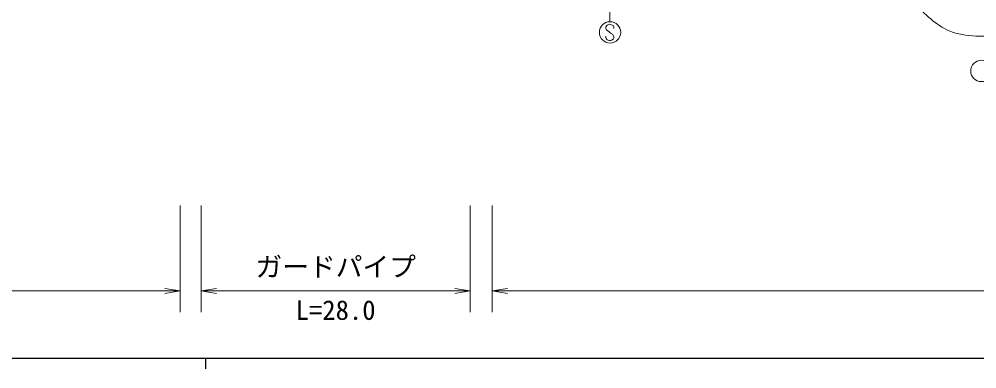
# Model space of a CAD drawing. Units: millimetres, scale not verified. Extents: x 40000 to 680000, y 20000 to 380000.
# Drawn here: x 250554 to 340163, y 204000 to 236780 of the extents above; entities that cross this region are included whole.
import ezdxf
from ezdxf.enums import TextEntityAlignment as Align

# ---------------------------------------------------------------- set-up
doc = ezdxf.new("R2010")
doc.units = ezdxf.units.MM
doc.header["$LTSCALE"] = 1000
for name, color, linetype, lineweight in [('M-BGD', 7, 'Continuous', 13), ('M-STR-STR3', 7, 'Continuous', 13), ('M-STR-STRC', 7, 'Continuous', 13), ('M-TTL-BAND', 7, 'Continuous', 25)]:
    doc.layers.add(name, color=color, linetype=linetype, lineweight=lineweight)
doc.styles.add('ＭＳ ゴシック', font='')
doc.styles.get('ＭＳ ゴシック').set_extended_font_data('MS Gothic')

# ---------------------------------------------------------------- blocks, each defined once
blk = doc.blocks.new('open_arrow')
at = {"color": 0, "linetype": 'Continuous', "lineweight": -2}
blk.add_lwpolyline([(7.5, 1.25), (0, 0), (7.5, -1.25)], dxfattribs=at)

msp = doc.modelspace()

# ---------------------------------------------------------------- linework, layer by layer
at = {"layer": 'M-BGD'}
msp.add_open_spline([(326370, 248377), (327370, 246822), (328369, 245267), (329460, 243804), (330911, 241858), (332522, 240073), (334284, 238275), (335289, 237248), (336343, 236217), (337577, 235687), (339123, 235022), (340951, 235143), (342812, 235334), (344555, 235513), (346327, 235754), (347518, 236746), (348531, 237589), (349123, 238974), (349753, 240275), (350340, 241488), (350960, 242627), (352164, 243333), (352703, 243649), (353359, 243879), (353870, 243686), (354261, 243539), (354567, 243146), (354811, 242745), (355078, 242308), (355272, 241861), (355576, 241510), (356062, 240950), (356828, 240637), (357576, 240334), (359134, 239701), (360608, 239113), (362164, 238804), (363566, 238527), (365034, 238477), (366516, 238569), (367179, 238611), (367845, 238680), (368457, 238393), (368784, 238239), (369096, 237984), (369222, 237687), (369463, 237119), (369025, 236398), (368575, 235805), (368048, 235110), (367505, 234590), (367281, 233864), (367066, 233164), (367147, 232272), (367516, 231629), (368054, 230693), (369200, 230285), (370340, 229982), (375291, 228663), (380119, 229319), (384515, 230805), (385915, 231279), (387271, 231836), (388666, 232599), (389822, 233231), (391003, 234004), (392207, 233826), (393148, 233687), (394102, 232967), (394573, 232100), (395025, 231269), (395034, 230302), (395044, 229335)], degree=3, knots=[0, 0, 0, 0, 1, 1, 1, 2, 2, 2, 3, 3, 3, 4, 4, 4, 5, 5, 5, 6, 6, 6, 7, 7, 7, 8, 8, 8, 9, 9, 9, 10, 10, 10, 11, 11, 11, 12, 12, 12, 13, 13, 13, 14, 14, 14, 15, 15, 15, 16, 16, 16, 17, 17, 17, 18, 18, 18, 19, 19, 19, 20, 20, 20, 21, 21, 21, 22, 22, 22, 23, 23, 23, 24, 24, 24, 24], dxfattribs=at)
at = {"layer": 'M-STR-STR3'}
for p, q in [((265623, 219306), (265624, 209306)), ((267585, 219307), (267586, 209307)), ((292759, 219307), (292760, 209307)), ((294808, 219307), (294808, 209307)), ((265624, 211306), (71817, 211303)), ((267586, 211307), (292759, 211307)), ((294808, 211307), (444223, 211309))]:
    msp.add_line(p, q, dxfattribs=at)
at = {"layer": 'M-STR-STRC'}
for p, q in [((305815, 260971), (305815, 236532)), ((305564, 236229), (305440, 236045)), ((305440, 236045), (305443, 235913)), ((305443, 235913), (305506, 235784)), ((305506, 235784), (305762, 235602)), ((305756, 236295), (305564, 236229)), ((305878, 236292), (305756, 236295)), ((306128, 236174), (305878, 236292)), ((306191, 236042), (306128, 236174)), ((306191, 235913), (306191, 236042)), ((305443, 235065), (305440, 235186)), ((305483, 234962), (305443, 235065)), ((305567, 234852), (305483, 234962)), ((305754, 234791), (305567, 234852)), ((305888, 234791), (305754, 234791)), ((305762, 235602), (305891, 235471)), ((305988, 234820), (305888, 234791)), ((305891, 235471), (306070, 235355)), ((306130, 234912), (305988, 234820)), ((306070, 235355), (306196, 235155)), ((306191, 235044), (306130, 234912)), ((306196, 235155), (306191, 235044))]:
    msp.add_line(p, q, dxfattribs=at)
for centre in [(305848, 235532), (340585, 231929)]:
    msp.add_circle(centre, 1000, dxfattribs=at)
at = {"layer": 'M-TTL-BAND'}
for p, q in [((40000, 205000), (579000, 205000)), ((268000, 205000), (268000, 204000))]:
    msp.add_line(p, q, dxfattribs=at)

# ---------------------------------------------------------------- block references
at = {"layer": 'M-STR-STR3', "xscale": 193, "yscale": 193, "rotation": 180}
for p in [(265624, 211306), (292759, 211307)]:
    msp.add_blockref('open_arrow', p, dxfattribs=at)
at = {"layer": 'M-STR-STR3', "xscale": 193, "yscale": 193}
for p in [(267586, 211307), (294808, 211307)]:
    msp.add_blockref('open_arrow', p, dxfattribs=at)

# ---------------------------------------------------------------- texts
at = {"layer": 'M-STR-STR3', "style": 'ＭＳ ゴシック'}
for s, p in [('ガードパイプ', (272672, 212103)), ('L=28.0', (276423, 208044))]:
    msp.add_text(s, height=1833, rotation=0.001, dxfattribs=at).set_placement(p, align=Align.BOTTOM_LEFT)

doc.saveas('drawing.dxf')
